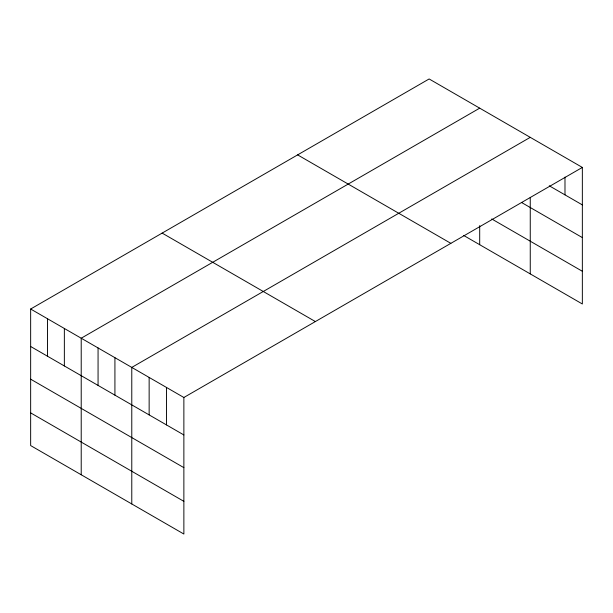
<?xml version="1.0" encoding="UTF-8"?>
<svg xmlns="http://www.w3.org/2000/svg" width="613" height="613" viewBox="0 0 613 613"><rect width="100%" height="100%" fill="white"/><g stroke="black" fill="none" stroke-linecap="round" stroke-linejoin="round"><path stroke-width="0.92" d="M582.35 167.426L183.869 397.485L183.869 534.038L30.65 445.574L30.65 309.021L429.131 78.962L582.35 167.426L582.35 303.979L463.643 235.438M479.695 108.156L81.215 338.215L81.215 474.769M530.253 137.35L131.78 367.409L131.78 503.963M549.271 185.8L582.35 204.895M521.425 202.42L582.35 237.591M491.733 218.964L582.35 271.275M297.634 154.882L450.854 243.346M162.146 233.101L315.366 321.564M30.65 309.021L183.869 397.485M30.65 346.491L183.869 434.954M30.65 379.186L183.869 467.65M30.65 412.878L183.869 501.342M564.987 177.073L564.987 194.865M530.253 197.524L530.253 273.896M479.695 225.63L479.695 244.71M166.506 387.462L166.506 424.924M149.143 377.432L149.143 414.901M114.922 357.678L114.922 395.147M98.065 347.946L98.065 385.416M64.357 328.484L64.357 365.953M47.508 318.752L47.508 356.222"/></g></svg>
